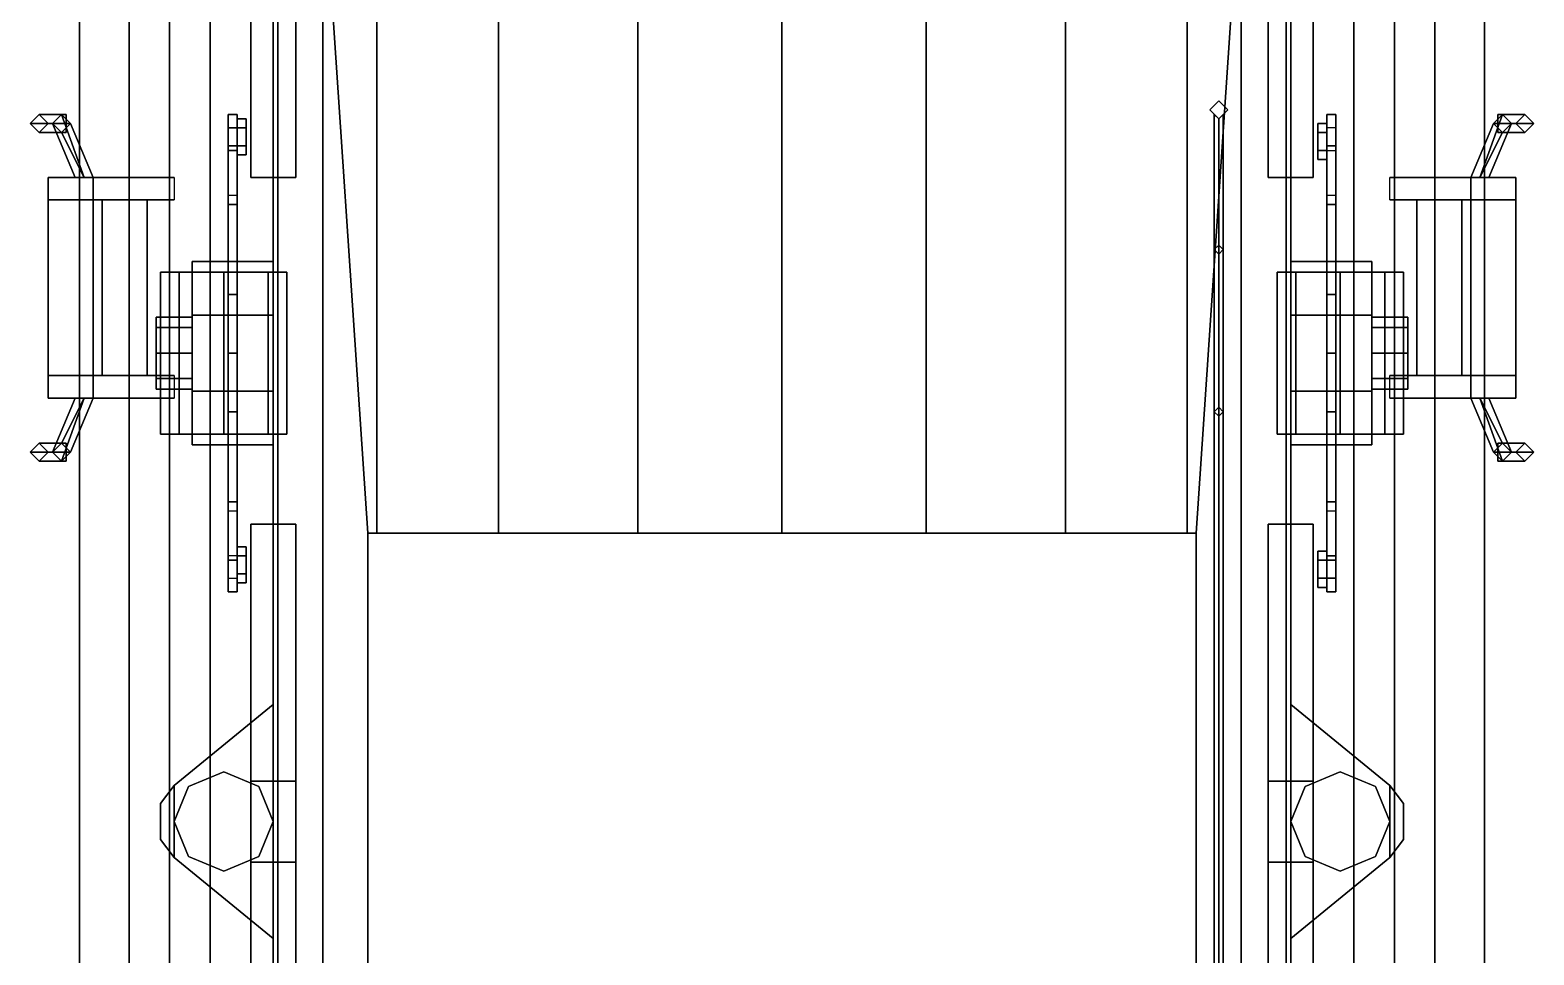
# Model space of a CAD drawing. Extents: x -1.7 to 1.7, y -8.6 to 8.6.
# Drawn here: x -1.67 to 1.67, y 2.844 to 4.897 of the extents above; entities that cross this region are included whole.
import ezdxf

# ---------------------------------------------------------------- set-up
doc = ezdxf.new("R2010")
doc.units = 0
doc.layers.get('0').update_dxf_attribs({"linetype": 'CONTINUOUS'})
doc.layers.add('BOGIE', color=5, linetype='CONTINUOUS')
doc.layers.add('ROOF', color=1, linetype='CONTINUOUS')

msp = doc.modelspace()

# ---------------------------------------------------------------- linework, layer by layer
for points in [[(-1.56, 6.19, 1.78), (-1.56, -7.92, 1.54), (-1.56, -7.92, 3.96), (-1.56, 6.75, 3.96)], [(1.56, -7.92, 1.54), (1.56, 6.19, 1.78), (1.56, 6.75, 3.96), (1.56, -7.92, 3.96)], [(-1.56, 6.39, 1.54), (-1.56, -7.92, 1.54), (-1.56, -7.92, 1.54), (-1.56, 6.19, 1.78)], [(1.56, -7.92, 1.54), (1.56, 6.39, 1.54), (1.56, 6.19, 1.78), (1.56, -7.92, 1.54)], [(-1.59, 4.69, 3.59), (-1.59, 4.71, 3.57), (-1.65, 4.71, 3.57), (-1.67, 4.69, 3.59)], [(-1.65, 4.71, 1.4), (-1.67, 4.69, 1.4), (-1.67, 4.69, 3.59), (-1.65, 4.71, 3.57)], [(-1.6, 4.71, 1.26), (-1.62, 4.69, 1.26), (-1.67, 4.69, 1.4), (-1.65, 4.71, 1.4)], [(-1.59, 4.71, 3.57), (-1.59, 4.69, 3.55), (-1.63, 4.69, 3.55), (-1.65, 4.71, 3.57)], [(-1.63, 4.69, 1.4), (-1.65, 4.71, 1.4), (-1.65, 4.71, 3.57), (-1.63, 4.69, 3.55)], [(-1.58, 4.69, 1.26), (-1.6, 4.71, 1.26), (-1.65, 4.71, 1.4), (-1.63, 4.69, 1.4)], [(-1.55, 4.57, 1.19), (-1.57, 4.57, 1.21), (-1.62, 4.69, 1.26), (-1.6, 4.71, 1.26)], [(-1.53, 4.57, 1.21), (-1.55, 4.57, 1.19), (-1.6, 4.71, 1.26), (-1.58, 4.69, 1.26)], [(1.55, 4.57, 1.19), (1.53, 4.57, 1.21), (1.58, 4.69, 1.26), (1.6, 4.71, 1.26)], [(1.57, 4.57, 1.21), (1.55, 4.57, 1.19), (1.6, 4.71, 1.26), (1.62, 4.69, 1.26)], [(1.6, 4.71, 1.26), (1.58, 4.69, 1.26), (1.63, 4.69, 1.4), (1.65, 4.71, 1.4)], [(1.59, 4.71, 3.57), (1.59, 4.69, 3.59), (1.67, 4.69, 3.59), (1.65, 4.71, 3.57)], [(1.59, 4.69, 3.55), (1.59, 4.71, 3.57), (1.65, 4.71, 3.57), (1.63, 4.69, 3.55)], [(1.62, 4.69, 1.26), (1.6, 4.71, 1.26), (1.65, 4.71, 1.4), (1.67, 4.69, 1.4)], [(1.65, 4.71, 1.4), (1.63, 4.69, 1.4), (1.63, 4.69, 3.55), (1.65, 4.71, 3.57)], [(1.67, 4.69, 1.4), (1.65, 4.71, 1.4), (1.65, 4.71, 3.57), (1.67, 4.69, 3.59)], [(-1.59, 4.67, 3.57), (-1.59, 4.69, 3.59), (-1.67, 4.69, 3.59), (-1.65, 4.67, 3.57)], [(-1.67, 4.69, 1.4), (-1.65, 4.67, 1.4), (-1.65, 4.67, 3.57), (-1.67, 4.69, 3.59)], [(-1.62, 4.69, 1.26), (-1.6, 4.67, 1.26), (-1.65, 4.67, 1.4), (-1.67, 4.69, 1.4)], [(-1.59, 4.69, 3.55), (-1.59, 4.67, 3.57), (-1.65, 4.67, 3.57), (-1.63, 4.69, 3.55)], [(-1.65, 4.67, 1.4), (-1.63, 4.69, 1.4), (-1.63, 4.69, 3.55), (-1.65, 4.67, 3.57)], [(-1.6, 4.67, 1.26), (-1.58, 4.69, 1.26), (-1.63, 4.69, 1.4), (-1.65, 4.67, 1.4)], [(-1.57, 4.57, 1.21), (-1.55, 4.57, 1.23), (-1.6, 4.67, 1.26), (-1.62, 4.69, 1.26)], [(-1.55, 4.57, 1.23), (-1.53, 4.57, 1.21), (-1.58, 4.69, 1.26), (-1.6, 4.67, 1.26)], [(1.53, 4.57, 1.21), (1.55, 4.57, 1.23), (1.6, 4.67, 1.26), (1.58, 4.69, 1.26)], [(1.55, 4.57, 1.23), (1.57, 4.57, 1.21), (1.62, 4.69, 1.26), (1.6, 4.67, 1.26)], [(1.58, 4.69, 1.26), (1.6, 4.67, 1.26), (1.65, 4.67, 1.4), (1.63, 4.69, 1.4)], [(1.59, 4.67, 3.57), (1.59, 4.69, 3.55), (1.63, 4.69, 3.55), (1.65, 4.67, 3.57)], [(1.59, 4.69, 3.59), (1.59, 4.67, 3.57), (1.65, 4.67, 3.57), (1.67, 4.69, 3.59)], [(1.6, 4.67, 1.26), (1.62, 4.69, 1.26), (1.67, 4.69, 1.4), (1.65, 4.67, 1.4)], [(1.63, 4.69, 1.4), (1.65, 4.67, 1.4), (1.65, 4.67, 3.57), (1.63, 4.69, 3.55)], [(1.65, 4.67, 1.4), (1.67, 4.69, 1.4), (1.67, 4.69, 3.59), (1.65, 4.67, 3.57)], [(-1.53, 4.57, 1.11), (-1.53, 4.57, 0.47), (-1.63, 4.57, 0.47), (-1.63, 4.57, 1.11)], [(-1.63, 4.57, 1.11), (-1.63, 4.57, 0.47), (-1.63, 4.52, 0.47), (-1.63, 4.52, 1.11)], [(-1.35, 4.57, 1.54), (-1.53, 4.57, 1.11), (-1.63, 4.57, 1.11), (-1.45, 4.57, 1.54)], [(-1.45, 4.57, 1.54), (-1.63, 4.57, 1.11), (-1.63, 4.52, 1.11), (-1.45, 4.52, 1.54)], [(-1.53, 4.52, 1.11), (-1.53, 4.52, 0.47), (-1.53, 4.57, 0.47), (-1.53, 4.57, 1.11)], [(-1.35, 4.52, 1.54), (-1.53, 4.52, 1.11), (-1.53, 4.57, 1.11), (-1.35, 4.57, 1.54)], [(1.35, 4.57, 1.54), (1.53, 4.57, 1.11), (1.53, 4.52, 1.11), (1.35, 4.52, 1.54)], [(1.63, 4.57, 1.11), (1.53, 4.57, 1.11), (1.35, 4.57, 1.54), (1.45, 4.57, 1.54)], [(1.45, 4.52, 1.54), (1.63, 4.52, 1.11), (1.63, 4.57, 1.11), (1.45, 4.57, 1.54)], [(1.53, 4.57, 1.11), (1.53, 4.57, 0.47), (1.53, 4.52, 0.47), (1.53, 4.52, 1.11)], [(1.63, 4.57, 0.47), (1.53, 4.57, 0.47), (1.53, 4.57, 1.11), (1.63, 4.57, 1.11)], [(1.63, 4.52, 1.11), (1.63, 4.52, 0.47), (1.63, 4.57, 0.47), (1.63, 4.57, 1.11)], [(-1.63, 4.52, 0.47), (-1.53, 4.52, 0.47), (-1.53, 4.52, 1.11), (-1.63, 4.52, 1.11)], [(-1.63, 4.52, 1.11), (-1.53, 4.52, 1.11), (-1.35, 4.52, 1.54), (-1.45, 4.52, 1.54)], [(-1.63, 4.52, 0.47), (-1.63, 4.13, 0.47), (-1.63, 4.13, 0.49), (-1.63, 4.52, 0.49)], [(-1.63, 4.13, 0.49), (-1.53, 4.13, 0.49), (-1.53, 4.52, 0.49), (-1.63, 4.52, 0.49)], [(-1.63, 4.52, 0.92), (-1.63, 4.13, 0.92), (-1.63, 4.13, 0.94), (-1.63, 4.52, 0.94)], [(-1.63, 4.13, 0.94), (-1.53, 4.13, 0.94), (-1.53, 4.52, 0.94), (-1.63, 4.52, 0.94)], [(-1.53, 4.52, 0.49), (-1.53, 4.13, 0.49), (-1.53, 4.13, 0.47), (-1.53, 4.52, 0.47)], [(-1.53, 4.52, 0.94), (-1.53, 4.13, 0.94), (-1.53, 4.13, 0.92), (-1.53, 4.52, 0.92)], [(-1.51, 4.13, 1.39), (-1.41, 4.13, 1.39), (-1.41, 4.52, 1.39), (-1.51, 4.52, 1.39)], [(-1.51, 4.52, 1.37), (-1.51, 4.13, 1.37), (-1.51, 4.13, 1.39), (-1.51, 4.52, 1.39)], [(-1.51, 4.52, 1.39), (-1.41, 4.52, 1.39), (-1.41, 4.52, 1.37), (-1.51, 4.52, 1.37)], [(-1.41, 4.52, 1.39), (-1.41, 4.13, 1.39), (-1.41, 4.13, 1.37), (-1.41, 4.52, 1.37)], [(1.35, 4.52, 1.54), (1.53, 4.52, 1.11), (1.63, 4.52, 1.11), (1.45, 4.52, 1.54)], [(1.51, 4.52, 1.37), (1.41, 4.52, 1.37), (1.41, 4.52, 1.39), (1.51, 4.52, 1.39)], [(1.51, 4.52, 1.39), (1.41, 4.52, 1.39), (1.41, 4.13, 1.39), (1.51, 4.13, 1.39)], [(1.41, 4.13, 1.39), (1.41, 4.52, 1.39), (1.41, 4.52, 1.37), (1.41, 4.13, 1.37)], [(1.51, 4.13, 1.37), (1.51, 4.52, 1.37), (1.51, 4.52, 1.39), (1.51, 4.13, 1.39)], [(1.53, 4.52, 1.11), (1.53, 4.52, 0.47), (1.63, 4.52, 0.47), (1.63, 4.52, 1.11)], [(1.63, 4.52, 0.49), (1.53, 4.52, 0.49), (1.53, 4.13, 0.49), (1.63, 4.13, 0.49)], [(1.53, 4.13, 0.49), (1.53, 4.52, 0.49), (1.53, 4.52, 0.47), (1.53, 4.13, 0.47)], [(1.63, 4.52, 0.94), (1.53, 4.52, 0.94), (1.53, 4.13, 0.94), (1.63, 4.13, 0.94)], [(1.53, 4.13, 0.94), (1.53, 4.52, 0.94), (1.53, 4.52, 0.92), (1.53, 4.13, 0.92)], [(1.63, 4.13, 0.47), (1.63, 4.52, 0.47), (1.63, 4.52, 0.49), (1.63, 4.13, 0.49)], [(1.63, 4.13, 0.92), (1.63, 4.52, 0.92), (1.63, 4.52, 0.94), (1.63, 4.13, 0.94)], [(-1.35, 4.13, 1.54), (-1.53, 4.13, 1.11), (-1.63, 4.13, 1.11), (-1.45, 4.13, 1.54)], [(-1.45, 4.13, 1.54), (-1.63, 4.13, 1.11), (-1.63, 4.08, 1.11), (-1.45, 4.08, 1.54)], [(-1.53, 4.13, 1.11), (-1.53, 4.13, 0.47), (-1.63, 4.13, 0.47), (-1.63, 4.13, 1.11)], [(-1.63, 4.13, 1.11), (-1.63, 4.13, 0.47), (-1.63, 4.08, 0.47), (-1.63, 4.08, 1.11)], [(-1.35, 4.08, 1.54), (-1.53, 4.08, 1.11), (-1.53, 4.13, 1.11), (-1.35, 4.13, 1.54)], [(-1.53, 4.08, 1.11), (-1.53, 4.08, 0.47), (-1.53, 4.13, 0.47), (-1.53, 4.13, 1.11)], [(-1.51, 4.13, 1.37), (-1.41, 4.13, 1.37), (-1.41, 4.13, 1.39), (-1.51, 4.13, 1.39)], [(1.63, 4.13, 1.11), (1.53, 4.13, 1.11), (1.35, 4.13, 1.54), (1.45, 4.13, 1.54)], [(1.35, 4.13, 1.54), (1.53, 4.13, 1.11), (1.53, 4.08, 1.11), (1.35, 4.08, 1.54)], [(1.51, 4.13, 1.39), (1.41, 4.13, 1.39), (1.41, 4.13, 1.37), (1.51, 4.13, 1.37)], [(1.45, 4.08, 1.54), (1.63, 4.08, 1.11), (1.63, 4.13, 1.11), (1.45, 4.13, 1.54)], [(1.63, 4.13, 0.47), (1.53, 4.13, 0.47), (1.53, 4.13, 1.11), (1.63, 4.13, 1.11)], [(1.53, 4.13, 1.11), (1.53, 4.13, 0.47), (1.53, 4.08, 0.47), (1.53, 4.08, 1.11)], [(1.63, 4.08, 1.11), (1.63, 4.08, 0.47), (1.63, 4.13, 0.47), (1.63, 4.13, 1.11)], [(-1.63, 4.08, 1.11), (-1.53, 4.08, 1.11), (-1.35, 4.08, 1.54), (-1.45, 4.08, 1.54)], [(-1.63, 4.08, 0.47), (-1.53, 4.08, 0.47), (-1.53, 4.08, 1.11), (-1.63, 4.08, 1.11)], [(-1.55, 4.08, 1.23), (-1.57, 4.08, 1.21), (-1.62, 3.96, 1.26), (-1.6, 3.98, 1.26)], [(-1.57, 4.08, 1.21), (-1.55, 4.08, 1.19), (-1.6, 3.94, 1.26), (-1.62, 3.96, 1.26)], [(-1.53, 4.08, 1.21), (-1.55, 4.08, 1.23), (-1.6, 3.98, 1.26), (-1.58, 3.96, 1.26)], [(-1.55, 4.08, 1.19), (-1.53, 4.08, 1.21), (-1.58, 3.96, 1.26), (-1.6, 3.94, 1.26)], [(1.35, 4.08, 1.54), (1.53, 4.08, 1.11), (1.63, 4.08, 1.11), (1.45, 4.08, 1.54)], [(1.53, 4.08, 1.11), (1.53, 4.08, 0.47), (1.63, 4.08, 0.47), (1.63, 4.08, 1.11)], [(1.55, 4.08, 1.23), (1.53, 4.08, 1.21), (1.58, 3.96, 1.26), (1.6, 3.98, 1.26)], [(1.53, 4.08, 1.21), (1.55, 4.08, 1.19), (1.6, 3.94, 1.26), (1.58, 3.96, 1.26)], [(1.57, 4.08, 1.21), (1.55, 4.08, 1.23), (1.6, 3.98, 1.26), (1.62, 3.96, 1.26)], [(1.55, 4.08, 1.19), (1.57, 4.08, 1.21), (1.62, 3.96, 1.26), (1.6, 3.94, 1.26)], [(-1.59, 3.96, 3.59), (-1.59, 3.98, 3.57), (-1.65, 3.98, 3.57), (-1.67, 3.96, 3.59)], [(-1.65, 3.98, 1.4), (-1.67, 3.96, 1.4), (-1.67, 3.96, 3.59), (-1.65, 3.98, 3.57)], [(-1.6, 3.98, 1.26), (-1.62, 3.96, 1.26), (-1.67, 3.96, 1.4), (-1.65, 3.98, 1.4)], [(-1.59, 3.98, 3.57), (-1.59, 3.96, 3.55), (-1.63, 3.96, 3.55), (-1.65, 3.98, 3.57)], [(-1.63, 3.96, 1.4), (-1.65, 3.98, 1.4), (-1.65, 3.98, 3.57), (-1.63, 3.96, 3.55)], [(-1.58, 3.96, 1.26), (-1.6, 3.98, 1.26), (-1.65, 3.98, 1.4), (-1.63, 3.96, 1.4)], [(1.6, 3.98, 1.26), (1.58, 3.96, 1.26), (1.63, 3.96, 1.4), (1.65, 3.98, 1.4)], [(1.59, 3.98, 3.57), (1.59, 3.96, 3.59), (1.67, 3.96, 3.59), (1.65, 3.98, 3.57)], [(1.59, 3.96, 3.55), (1.59, 3.98, 3.57), (1.65, 3.98, 3.57), (1.63, 3.96, 3.55)], [(1.62, 3.96, 1.26), (1.6, 3.98, 1.26), (1.65, 3.98, 1.4), (1.67, 3.96, 1.4)], [(1.65, 3.98, 1.4), (1.63, 3.96, 1.4), (1.63, 3.96, 3.55), (1.65, 3.98, 3.57)], [(1.67, 3.96, 1.4), (1.65, 3.98, 1.4), (1.65, 3.98, 3.57), (1.67, 3.96, 3.59)], [(-1.59, 3.94, 3.57), (-1.59, 3.96, 3.59), (-1.67, 3.96, 3.59), (-1.65, 3.94, 3.57)], [(-1.67, 3.96, 1.4), (-1.65, 3.94, 1.4), (-1.65, 3.94, 3.57), (-1.67, 3.96, 3.59)], [(-1.62, 3.96, 1.26), (-1.6, 3.94, 1.26), (-1.65, 3.94, 1.4), (-1.67, 3.96, 1.4)], [(-1.59, 3.96, 3.55), (-1.59, 3.94, 3.57), (-1.65, 3.94, 3.57), (-1.63, 3.96, 3.55)], [(-1.65, 3.94, 1.4), (-1.63, 3.96, 1.4), (-1.63, 3.96, 3.55), (-1.65, 3.94, 3.57)], [(-1.6, 3.94, 1.26), (-1.58, 3.96, 1.26), (-1.63, 3.96, 1.4), (-1.65, 3.94, 1.4)], [(1.58, 3.96, 1.26), (1.6, 3.94, 1.26), (1.65, 3.94, 1.4), (1.63, 3.96, 1.4)], [(1.59, 3.94, 3.57), (1.59, 3.96, 3.55), (1.63, 3.96, 3.55), (1.65, 3.94, 3.57)], [(1.59, 3.96, 3.59), (1.59, 3.94, 3.57), (1.65, 3.94, 3.57), (1.67, 3.96, 3.59)], [(1.6, 3.94, 1.26), (1.62, 3.96, 1.26), (1.67, 3.96, 1.4), (1.65, 3.94, 1.4)], [(1.63, 3.96, 1.4), (1.65, 3.94, 1.4), (1.65, 3.94, 3.57), (1.63, 3.96, 3.55)], [(1.65, 3.94, 1.4), (1.67, 3.96, 1.4), (1.67, 3.96, 3.59), (1.65, 3.94, 3.57)]]:
    msp.add_3dface(points)
at = {"layer": 'BOGIE'}
for points in [[(-1.02, 1.85, 1), (-1.02, 6.52, 1), (-1.13, 6.52, 1), (-1.13, 1.85, 1)], [(-1.13, 6.52, 1), (-1.13, 6.52, 0.76), (-1.13, 1.85, 0.76), (-1.13, 1.85, 1)], [(-1.02, 1.85, 0.76), (-1.02, 6.52, 0.76), (-1.02, 6.52, 1), (-1.02, 1.85, 1)], [(1.02, 6.52, 1), (1.02, 1.85, 1), (1.13, 1.85, 1), (1.13, 6.52, 1)], [(1.02, 6.52, 0.76), (1.02, 1.85, 0.76), (1.02, 1.85, 1), (1.02, 6.52, 1)], [(1.13, 1.85, 1), (1.13, 1.85, 0.76), (1.13, 6.52, 0.76), (1.13, 6.52, 1)], [(-1.18, 5.14, 0.65), (-1.18, 5.89, 0.45), (-1.18, 4.57, 0.45), (-1.18, 4.57, 0.5)], [(-1.08, 4.57, 0.45), (-1.08, 5.89, 0.45), (-1.08, 5.14, 0.65), (-1.08, 4.57, 0.5)], [(1.08, 5.89, 0.45), (1.08, 4.57, 0.45), (1.08, 5.32, 0.65), (1.08, 5.89, 0.5)], [(1.18, 5.32, 0.65), (1.18, 4.57, 0.45), (1.18, 5.89, 0.45), (1.18, 5.89, 0.5)], [(1.08, 5.14, 0.65), (1.08, 5.32, 0.65), (1.08, 4.57, 0.45), (1.08, 4.57, 0.5)], [(1.18, 4.57, 0.45), (1.18, 5.32, 0.65), (1.18, 5.14, 0.65), (1.18, 4.57, 0.5)], [(-1.08, 4.57, 0.5), (-1.08, 5.14, 0.65), (-1.18, 5.14, 0.65), (-1.18, 4.57, 0.5)], [(1.18, 4.57, 0.5), (1.18, 5.14, 0.65), (1.08, 5.14, 0.65), (1.08, 4.57, 0.5)], [(-1.23, 4.71, 0.66), (-1.23, 4.64, 0.75), (-1.21, 4.64, 0.75), (-1.21, 4.71, 0.66)], [(-1.23, 4.71, 0.62), (-1.23, 4.53, 0.69), (-1.23, 4.64, 0.75), (-1.23, 4.71, 0.66)], [(-1.23, 4.68, 0.58), (-1.23, 4.63, 0.58), (-1.23, 4.53, 0.69), (-1.23, 4.71, 0.62)], [(-1.21, 4.71, 0.66), (-1.21, 4.71, 0.62), (-1.23, 4.71, 0.62), (-1.23, 4.71, 0.66)], [(-1.21, 4.71, 0.62), (-1.21, 4.68, 0.58), (-1.23, 4.68, 0.58), (-1.23, 4.71, 0.62)], [(-1.21, 4.64, 0.75), (-1.21, 4.53, 0.69), (-1.21, 4.71, 0.62), (-1.21, 4.71, 0.66)], [(-1.21, 4.53, 0.69), (-1.21, 4.63, 0.58), (-1.21, 4.68, 0.58), (-1.21, 4.71, 0.62)], [(1.21, 4.71, 0.66), (1.21, 4.64, 0.75), (1.23, 4.64, 0.75), (1.23, 4.71, 0.66)], [(1.21, 4.71, 0.62), (1.21, 4.53, 0.69), (1.21, 4.64, 0.75), (1.21, 4.71, 0.66)], [(1.21, 4.68, 0.58), (1.21, 4.63, 0.58), (1.21, 4.53, 0.69), (1.21, 4.71, 0.62)], [(1.23, 4.71, 0.66), (1.23, 4.71, 0.62), (1.21, 4.71, 0.62), (1.21, 4.71, 0.66)], [(1.23, 4.71, 0.62), (1.23, 4.68, 0.58), (1.21, 4.68, 0.58), (1.21, 4.71, 0.62)], [(1.23, 4.64, 0.75), (1.23, 4.53, 0.69), (1.23, 4.71, 0.62), (1.23, 4.71, 0.66)], [(1.23, 4.53, 0.69), (1.23, 4.63, 0.58), (1.23, 4.68, 0.58), (1.23, 4.71, 0.62)], [(-1.21, 4.68, 0.58), (-1.21, 4.63, 0.58), (-1.23, 4.63, 0.58), (-1.23, 4.68, 0.58)], [(-1.21, 4.7, 0.64), (-1.21, 4.68, 0.68), (-1.19, 4.68, 0.68), (-1.19, 4.7, 0.64)], [(-1.21, 4.64, 0.68), (-1.21, 4.68, 0.68), (-1.21, 4.7, 0.64), (-1.21, 4.62, 0.64)], [(-1.19, 4.7, 0.42), (-1.19, 4.68, 0.38), (-1.21, 4.68, 0.38), (-1.21, 4.7, 0.42)], [(-1.21, 4.68, 0.38), (-1.21, 4.64, 0.38), (-1.21, 4.62, 0.42), (-1.21, 4.7, 0.42)], [(-1.19, 4.7, 0.64), (-1.19, 4.7, 0.42), (-1.21, 4.7, 0.42), (-1.21, 4.7, 0.64)], [(-1.21, 4.7, 0.42), (-1.21, 4.62, 0.42), (-1.21, 4.62, 0.64), (-1.21, 4.7, 0.64)], [(-1.19, 4.64, 0.68), (-1.19, 4.68, 0.68), (-1.21, 4.68, 0.68), (-1.21, 4.64, 0.68)], [(-1.19, 4.62, 0.42), (-1.19, 4.64, 0.38), (-1.19, 4.68, 0.38), (-1.19, 4.7, 0.42)], [(-1.19, 4.62, 0.64), (-1.19, 4.62, 0.42), (-1.19, 4.7, 0.42), (-1.19, 4.7, 0.64)], [(1.21, 4.69, 0.64), (1.21, 4.69, 0.42), (1.19, 4.69, 0.42), (1.19, 4.69, 0.64)], [(1.21, 4.69, 0.42), (1.21, 4.67, 0.38), (1.19, 4.67, 0.38), (1.19, 4.69, 0.42)], [(1.19, 4.69, 0.64), (1.19, 4.69, 0.42), (1.19, 4.61, 0.42), (1.19, 4.61, 0.64)], [(1.19, 4.69, 0.42), (1.19, 4.67, 0.38), (1.19, 4.63, 0.38), (1.19, 4.61, 0.42)], [(1.19, 4.69, 0.64), (1.19, 4.67, 0.68), (1.21, 4.67, 0.68), (1.21, 4.69, 0.64)], [(1.21, 4.61, 0.42), (1.21, 4.69, 0.42), (1.21, 4.69, 0.64), (1.21, 4.61, 0.64)], [(1.21, 4.63, 0.38), (1.21, 4.67, 0.38), (1.21, 4.69, 0.42), (1.21, 4.61, 0.42)], [(1.21, 4.67, 0.68), (1.21, 4.63, 0.68), (1.21, 4.61, 0.64), (1.21, 4.69, 0.64)], [(1.19, 4.67, 0.68), (1.19, 4.63, 0.68), (1.21, 4.63, 0.68), (1.21, 4.67, 0.68)], [(-1.23, 4.64, 0.75), (-1.23, 4.51, 0.84), (-1.21, 4.51, 0.84), (-1.21, 4.64, 0.75)], [(-1.23, 4.53, 0.69), (-1.23, 4.48, 0.72), (-1.23, 4.51, 0.84), (-1.23, 4.64, 0.75)], [(-1.23, 4.53, 0.69), (-1.23, 4.63, 0.58), (-1.21, 4.63, 0.58), (-1.21, 4.53, 0.69)], [(-1.19, 4.62, 0.64), (-1.19, 4.64, 0.68), (-1.21, 4.64, 0.68), (-1.21, 4.62, 0.64)], [(-1.21, 4.62, 0.42), (-1.21, 4.64, 0.38), (-1.19, 4.64, 0.38), (-1.19, 4.62, 0.42)], [(-1.21, 4.51, 0.84), (-1.21, 4.48, 0.72), (-1.21, 4.53, 0.69), (-1.21, 4.64, 0.75)], [(-1.21, 4.62, 0.64), (-1.21, 4.62, 0.42), (-1.19, 4.62, 0.42), (-1.19, 4.62, 0.64)], [(1.19, 4.61, 0.42), (1.19, 4.63, 0.38), (1.21, 4.63, 0.38), (1.21, 4.61, 0.42)], [(1.21, 4.61, 0.64), (1.21, 4.63, 0.68), (1.19, 4.63, 0.68), (1.19, 4.61, 0.64)], [(1.19, 4.61, 0.64), (1.19, 4.61, 0.42), (1.21, 4.61, 0.42), (1.21, 4.61, 0.64)], [(1.21, 4.64, 0.75), (1.21, 4.51, 0.84), (1.23, 4.51, 0.84), (1.23, 4.64, 0.75)], [(1.21, 4.53, 0.69), (1.21, 4.48, 0.72), (1.21, 4.51, 0.84), (1.21, 4.64, 0.75)], [(1.21, 4.53, 0.69), (1.21, 4.63, 0.58), (1.23, 4.63, 0.58), (1.23, 4.53, 0.69)], [(1.23, 4.51, 0.84), (1.23, 4.48, 0.72), (1.23, 4.53, 0.69), (1.23, 4.64, 0.75)], [(-1.18, 4.57, 0.5), (-1.18, 4.57, 0.45), (-1.08, 4.57, 0.45), (-1.08, 4.57, 0.5)], [(1.08, 4.57, 0.5), (1.08, 4.57, 0.45), (1.18, 4.57, 0.45), (1.18, 4.57, 0.5)], [(-1.23, 4.51, 0.84), (-1.23, 4.31, 0.9), (-1.21, 4.31, 0.9), (-1.21, 4.51, 0.84)], [(-1.23, 4.48, 0.72), (-1.23, 4.33, 0.74), (-1.23, 4.31, 0.9), (-1.23, 4.51, 0.84)], [(-1.21, 4.31, 0.9), (-1.21, 4.33, 0.74), (-1.21, 4.48, 0.72), (-1.21, 4.51, 0.84)], [(1.21, 4.51, 0.84), (1.21, 4.31, 0.9), (1.23, 4.31, 0.9), (1.23, 4.51, 0.84)], [(1.21, 4.48, 0.72), (1.21, 4.33, 0.74), (1.21, 4.31, 0.9), (1.21, 4.51, 0.84)], [(1.23, 4.31, 0.9), (1.23, 4.33, 0.74), (1.23, 4.48, 0.72), (1.23, 4.51, 0.84)], [(-1.31, 4.3833, 0.6042), (-1.31, 4.2642, 0.7233), (-1.13, 4.2642, 0.7233), (-1.13, 4.3833, 0.6042)], [(-1.31, 4.2366, 0.5766), (-1.31, 4.18, 0.6), (-1.31, 4.2642, 0.7233), (-1.31, 4.3833, 0.6042)], [(-1.31, 4.2642, 0.3167), (-1.31, 4.3833, 0.4358), (-1.13, 4.3833, 0.4358), (-1.13, 4.2642, 0.3167)], [(-1.31, 4.2366, 0.4634), (-1.31, 4.26, 0.52), (-1.31, 4.3833, 0.4358), (-1.31, 4.2642, 0.3167)], [(-1.31, 4.3833, 0.4358), (-1.31, 4.3833, 0.6042), (-1.13, 4.3833, 0.6042), (-1.13, 4.3833, 0.4358)], [(-1.31, 4.26, 0.52), (-1.31, 4.2366, 0.5766), (-1.31, 4.3833, 0.6042), (-1.31, 4.3833, 0.4358)], [(1.31, 4.2642, 0.7233), (1.31, 4.3833, 0.6042), (1.13, 4.3833, 0.6042), (1.13, 4.2642, 0.7233)], [(1.31, 4.3833, 0.4358), (1.31, 4.2642, 0.3167), (1.13, 4.2642, 0.3167), (1.13, 4.3833, 0.4358)], [(1.31, 4.3833, 0.6042), (1.31, 4.3833, 0.4358), (1.13, 4.3833, 0.4358), (1.13, 4.3833, 0.6042)], [(1.31, 4.2366, 0.5766), (1.31, 4.26, 0.52), (1.31, 4.3833, 0.6042), (1.31, 4.2642, 0.7233)], [(1.31, 4.2366, 0.4634), (1.31, 4.18, 0.44), (1.31, 4.2642, 0.3167), (1.31, 4.3833, 0.4358)], [(1.31, 4.26, 0.52), (1.31, 4.2366, 0.4634), (1.31, 4.3833, 0.4358), (1.31, 4.3833, 0.6042)], [(-1.339, 4.36, 1.179), (-1.38, 4.36, 1.08), (-1.38, 4, 1.08), (-1.339, 4, 1.179)], [(-1.38, 4.36, 1.08), (-1.339, 4.36, 0.981), (-1.339, 4, 0.981), (-1.38, 4, 1.08)], [(-1.1, 4.36, 1.08), (-1.339, 4.36, 0.981), (-1.38, 4.36, 1.08), (-1.141, 4.36, 1.179)], [(-1.141, 4.36, 1.179), (-1.38, 4.36, 1.08), (-1.339, 4.36, 1.179), (-1.24, 4.36, 1.22)], [(-1.24, 4.36, 1.22), (-1.339, 4.36, 1.179), (-1.339, 4, 1.179), (-1.24, 4, 1.22)], [(-1.339, 4.36, 0.981), (-1.24, 4.36, 0.94), (-1.24, 4, 0.94), (-1.339, 4, 0.981)], [(-1.141, 4.36, 0.981), (-1.24, 4.36, 0.94), (-1.339, 4.36, 0.981), (-1.1, 4.36, 1.08)], [(-1.141, 4.36, 1.179), (-1.24, 4.36, 1.22), (-1.24, 4, 1.22), (-1.141, 4, 1.179)], [(-1.24, 4.36, 0.94), (-1.141, 4.36, 0.981), (-1.141, 4, 0.981), (-1.24, 4, 0.94)], [(-1.1, 4.36, 1.08), (-1.141, 4.36, 1.179), (-1.141, 4, 1.179), (-1.1, 4, 1.08)], [(-1.141, 4.36, 0.981), (-1.1, 4.36, 1.08), (-1.1, 4, 1.08), (-1.141, 4, 0.981)], [(1.141, 4.36, 1.179), (1.1, 4.36, 1.08), (1.1, 4, 1.08), (1.141, 4, 1.179)], [(1.1, 4.36, 1.08), (1.141, 4.36, 0.981), (1.141, 4, 0.981), (1.1, 4, 1.08)], [(1.339, 4.36, 1.179), (1.1, 4.36, 1.08), (1.141, 4.36, 1.179), (1.24, 4.36, 1.22)], [(1.38, 4.36, 1.08), (1.141, 4.36, 0.981), (1.1, 4.36, 1.08), (1.339, 4.36, 1.179)], [(1.24, 4.36, 1.22), (1.141, 4.36, 1.179), (1.141, 4, 1.179), (1.24, 4, 1.22)], [(1.141, 4.36, 0.981), (1.24, 4.36, 0.94), (1.24, 4, 0.94), (1.141, 4, 0.981)], [(1.339, 4.36, 0.981), (1.24, 4.36, 0.94), (1.141, 4.36, 0.981), (1.38, 4.36, 1.08)], [(1.339, 4.36, 1.179), (1.24, 4.36, 1.22), (1.24, 4, 1.22), (1.339, 4, 1.179)], [(1.24, 4.36, 0.94), (1.339, 4.36, 0.981), (1.339, 4, 0.981), (1.24, 4, 0.94)], [(1.38, 4.36, 1.08), (1.339, 4.36, 1.179), (1.339, 4, 1.179), (1.38, 4, 1.08)], [(1.339, 4.36, 0.981), (1.38, 4.36, 1.08), (1.38, 4, 1.08), (1.339, 4, 0.981)], [(-1.23, 4.33, 0.74), (-1.23, 4.18, 0.75), (-1.23, 4.18, 0.91), (-1.23, 4.31, 0.9)], [(-1.23, 4.31, 0.9), (-1.23, 4.18, 0.91), (-1.21, 4.18, 0.91), (-1.21, 4.31, 0.9)], [(-1.21, 4.18, 0.91), (-1.21, 4.18, 0.75), (-1.21, 4.33, 0.74), (-1.21, 4.31, 0.9)], [(1.21, 4.33, 0.74), (1.21, 4.18, 0.75), (1.21, 4.18, 0.91), (1.21, 4.31, 0.9)], [(1.21, 4.31, 0.9), (1.21, 4.18, 0.91), (1.23, 4.18, 0.91), (1.23, 4.31, 0.9)], [(1.23, 4.18, 0.91), (1.23, 4.18, 0.75), (1.23, 4.33, 0.74), (1.23, 4.31, 0.9)], [(-1.39, 4.26, 0.52), (-1.39, 4.2366, 0.5766), (-1.31, 4.2366, 0.5766), (-1.31, 4.26, 0.52)], [(-1.39, 4.2366, 0.4634), (-1.39, 4.26, 0.52), (-1.31, 4.26, 0.52), (-1.31, 4.2366, 0.4634)], [(-1.39, 4.26, 0.52), (-1.39, 4.1234, 0.4634), (-1.39, 4.1, 0.52), (-1.39, 4.2366, 0.5766)], [(-1.39, 4.2366, 0.4634), (-1.39, 4.18, 0.44), (-1.39, 4.1234, 0.4634), (-1.39, 4.26, 0.52)], [(-1.31, 4.18, 0.6), (-1.31, 4.1234, 0.5766), (-1.31, 4.0958, 0.7233), (-1.31, 4.2642, 0.7233)], [(-1.31, 4.18, 0.44), (-1.31, 4.2366, 0.4634), (-1.31, 4.2642, 0.3167), (-1.31, 4.0958, 0.3167)], [(-1.31, 4.0958, 0.3167), (-1.31, 4.2642, 0.3167), (-1.13, 4.2642, 0.3167), (-1.13, 4.0958, 0.3167)], [(-1.31, 4.2642, 0.7233), (-1.31, 4.0958, 0.7233), (-1.13, 4.0958, 0.7233), (-1.13, 4.2642, 0.7233)], [(1.31, 4.2642, 0.3167), (1.31, 4.0958, 0.3167), (1.13, 4.0958, 0.3167), (1.13, 4.2642, 0.3167)], [(1.31, 4.0958, 0.7233), (1.31, 4.2642, 0.7233), (1.13, 4.2642, 0.7233), (1.13, 4.0958, 0.7233)], [(1.31, 4.18, 0.6), (1.31, 4.2366, 0.5766), (1.31, 4.2642, 0.7233), (1.31, 4.0958, 0.7233)], [(1.31, 4.18, 0.44), (1.31, 4.1234, 0.4634), (1.31, 4.0958, 0.3167), (1.31, 4.2642, 0.3167)], [(1.39, 4.26, 0.52), (1.39, 4.2366, 0.4634), (1.31, 4.2366, 0.4634), (1.31, 4.26, 0.52)], [(1.39, 4.2366, 0.5766), (1.39, 4.26, 0.52), (1.31, 4.26, 0.52), (1.31, 4.2366, 0.5766)], [(1.39, 4.1, 0.52), (1.39, 4.2366, 0.4634), (1.39, 4.26, 0.52), (1.39, 4.1234, 0.5766)], [(1.39, 4.1234, 0.5766), (1.39, 4.26, 0.52), (1.39, 4.2366, 0.5766), (1.39, 4.18, 0.6)], [(-1.39, 4.2366, 0.5766), (-1.39, 4.18, 0.6), (-1.31, 4.18, 0.6), (-1.31, 4.2366, 0.5766)], [(-1.39, 4.18, 0.44), (-1.39, 4.2366, 0.4634), (-1.31, 4.2366, 0.4634), (-1.31, 4.18, 0.44)], [(-1.39, 4.2366, 0.5766), (-1.39, 4.1, 0.52), (-1.39, 4.1234, 0.5766), (-1.39, 4.18, 0.6)], [(1.39, 4.2366, 0.4634), (1.39, 4.18, 0.44), (1.31, 4.18, 0.44), (1.31, 4.2366, 0.4634)], [(1.39, 4.18, 0.6), (1.39, 4.2366, 0.5766), (1.31, 4.2366, 0.5766), (1.31, 4.18, 0.6)], [(1.39, 4.1234, 0.4634), (1.39, 4.18, 0.44), (1.39, 4.2366, 0.4634), (1.39, 4.1, 0.52)], [(-1.39, 4.18, 0.6), (-1.39, 4.1234, 0.5766), (-1.31, 4.1234, 0.5766), (-1.31, 4.18, 0.6)], [(-1.39, 4.1234, 0.4634), (-1.39, 4.18, 0.44), (-1.31, 4.18, 0.44), (-1.31, 4.1234, 0.4634)], [(-1.31, 4.1234, 0.4634), (-1.31, 4.18, 0.44), (-1.31, 4.0958, 0.3167), (-1.31, 3.9767, 0.4358)], [(-1.23, 4.18, 0.91), (-1.23, 4.18, 0.75), (-1.23, 4.03, 0.74), (-1.23, 4.05, 0.9)], [(-1.21, 4.05, 0.9), (-1.21, 4.18, 0.91), (-1.23, 4.18, 0.91), (-1.23, 4.05, 0.9)], [(-1.21, 4.03, 0.74), (-1.21, 4.18, 0.75), (-1.21, 4.18, 0.91), (-1.21, 4.05, 0.9)], [(1.21, 4.18, 0.91), (1.21, 4.18, 0.75), (1.21, 4.03, 0.74), (1.21, 4.05, 0.9)], [(1.23, 4.05, 0.9), (1.23, 4.18, 0.91), (1.21, 4.18, 0.91), (1.21, 4.05, 0.9)], [(1.23, 4.03, 0.74), (1.23, 4.18, 0.75), (1.23, 4.18, 0.91), (1.23, 4.05, 0.9)], [(1.39, 4.18, 0.44), (1.39, 4.1234, 0.4634), (1.31, 4.1234, 0.4634), (1.31, 4.18, 0.44)], [(1.39, 4.1234, 0.5766), (1.39, 4.18, 0.6), (1.31, 4.18, 0.6), (1.31, 4.1234, 0.5766)], [(1.31, 4.1234, 0.5766), (1.31, 4.18, 0.6), (1.31, 4.0958, 0.7233), (1.31, 3.9767, 0.6042)], [(-1.39, 4.1234, 0.5766), (-1.39, 4.1, 0.52), (-1.31, 4.1, 0.52), (-1.31, 4.1234, 0.5766)], [(-1.39, 4.1, 0.52), (-1.39, 4.1234, 0.4634), (-1.31, 4.1234, 0.4634), (-1.31, 4.1, 0.52)], [(-1.31, 4.1234, 0.5766), (-1.31, 4.1, 0.52), (-1.31, 3.9767, 0.6042), (-1.31, 4.0958, 0.7233)], [(-1.31, 4.1, 0.52), (-1.31, 4.1234, 0.4634), (-1.31, 3.9767, 0.4358), (-1.31, 3.9767, 0.6042)], [(1.39, 4.1234, 0.4634), (1.39, 4.1, 0.52), (1.31, 4.1, 0.52), (1.31, 4.1234, 0.4634)], [(1.39, 4.1, 0.52), (1.39, 4.1234, 0.5766), (1.31, 4.1234, 0.5766), (1.31, 4.1, 0.52)], [(1.31, 4.1234, 0.4634), (1.31, 4.1, 0.52), (1.31, 3.9767, 0.4358), (1.31, 4.0958, 0.3167)], [(1.31, 4.1, 0.52), (1.31, 4.1234, 0.5766), (1.31, 3.9767, 0.6042), (1.31, 3.9767, 0.4358)], [(-1.31, 4.0958, 0.7233), (-1.31, 3.9767, 0.6042), (-1.13, 3.9767, 0.6042), (-1.13, 4.0958, 0.7233)], [(-1.31, 3.9767, 0.4358), (-1.31, 4.0958, 0.3167), (-1.13, 4.0958, 0.3167), (-1.13, 3.9767, 0.4358)], [(1.31, 3.9767, 0.6042), (1.31, 4.0958, 0.7233), (1.13, 4.0958, 0.7233), (1.13, 3.9767, 0.6042)], [(1.31, 4.0958, 0.3167), (1.31, 3.9767, 0.4358), (1.13, 3.9767, 0.4358), (1.13, 4.0958, 0.3167)], [(-1.21, 3.85, 0.84), (-1.21, 4.05, 0.9), (-1.23, 4.05, 0.9), (-1.23, 3.85, 0.84)], [(-1.23, 4.05, 0.9), (-1.23, 4.03, 0.74), (-1.23, 3.88, 0.72), (-1.23, 3.85, 0.84)], [(-1.21, 3.88, 0.72), (-1.21, 4.03, 0.74), (-1.21, 4.05, 0.9), (-1.21, 3.85, 0.84)], [(1.23, 3.85, 0.84), (1.23, 4.05, 0.9), (1.21, 4.05, 0.9), (1.21, 3.85, 0.84)], [(1.21, 4.05, 0.9), (1.21, 4.03, 0.74), (1.21, 3.88, 0.72), (1.21, 3.85, 0.84)], [(1.23, 3.88, 0.72), (1.23, 4.03, 0.74), (1.23, 4.05, 0.9), (1.23, 3.85, 0.84)], [(-1.141, 4, 1.179), (-1.38, 4, 1.08), (-1.339, 4, 0.981), (-1.1, 4, 1.08)], [(-1.24, 4, 1.22), (-1.339, 4, 1.179), (-1.38, 4, 1.08), (-1.141, 4, 1.179)], [(-1.1, 4, 1.08), (-1.339, 4, 0.981), (-1.24, 4, 0.94), (-1.141, 4, 0.981)], [(-1.31, 3.9767, 0.6042), (-1.31, 3.9767, 0.4358), (-1.13, 3.9767, 0.4358), (-1.13, 3.9767, 0.6042)], [(1.24, 4, 1.22), (1.141, 4, 1.179), (1.1, 4, 1.08), (1.339, 4, 1.179)], [(1.339, 4, 1.179), (1.1, 4, 1.08), (1.141, 4, 0.981), (1.38, 4, 1.08)], [(1.31, 3.9767, 0.4358), (1.31, 3.9767, 0.6042), (1.13, 3.9767, 0.6042), (1.13, 3.9767, 0.4358)], [(1.38, 4, 1.08), (1.141, 4, 0.981), (1.24, 4, 0.94), (1.339, 4, 0.981)], [(-1.23, 3.85, 0.84), (-1.23, 3.88, 0.72), (-1.23, 3.83, 0.69), (-1.23, 3.72, 0.75)], [(-1.21, 3.83, 0.69), (-1.21, 3.88, 0.72), (-1.21, 3.85, 0.84), (-1.21, 3.72, 0.75)], [(1.21, 3.85, 0.84), (1.21, 3.88, 0.72), (1.21, 3.83, 0.69), (1.21, 3.72, 0.75)], [(1.23, 3.83, 0.69), (1.23, 3.88, 0.72), (1.23, 3.85, 0.84), (1.23, 3.72, 0.75)], [(-1.21, 3.72, 0.75), (-1.21, 3.85, 0.84), (-1.23, 3.85, 0.84), (-1.23, 3.72, 0.75)], [(1.23, 3.72, 0.75), (1.23, 3.85, 0.84), (1.21, 3.85, 0.84), (1.21, 3.72, 0.75)], [(-1.21, 3.83, 0.69), (-1.21, 3.73, 0.58), (-1.23, 3.73, 0.58), (-1.23, 3.83, 0.69)], [(-1.23, 3.83, 0.69), (-1.23, 3.73, 0.58), (-1.23, 3.68, 0.58), (-1.23, 3.65, 0.62)], [(-1.23, 3.72, 0.75), (-1.23, 3.83, 0.69), (-1.23, 3.65, 0.62), (-1.23, 3.65, 0.66)], [(-1.21, 3.68, 0.58), (-1.21, 3.73, 0.58), (-1.21, 3.83, 0.69), (-1.21, 3.65, 0.62)], [(-1.21, 3.65, 0.62), (-1.21, 3.83, 0.69), (-1.21, 3.72, 0.75), (-1.21, 3.65, 0.66)], [(1.23, 3.83, 0.69), (1.23, 3.73, 0.58), (1.21, 3.73, 0.58), (1.21, 3.83, 0.69)], [(1.21, 3.83, 0.69), (1.21, 3.73, 0.58), (1.21, 3.68, 0.58), (1.21, 3.65, 0.62)], [(1.21, 3.72, 0.75), (1.21, 3.83, 0.69), (1.21, 3.65, 0.62), (1.21, 3.65, 0.66)], [(1.23, 3.68, 0.58), (1.23, 3.73, 0.58), (1.23, 3.83, 0.69), (1.23, 3.65, 0.62)], [(1.23, 3.65, 0.62), (1.23, 3.83, 0.69), (1.23, 3.72, 0.75), (1.23, 3.65, 0.66)], [(-1.18, 3.8, 0.5), (-1.18, 3.23, 0.65), (-1.08, 3.23, 0.65), (-1.08, 3.8, 0.5)], [(-1.18, 3.8, 0.45), (-1.18, 3.05, 0.65), (-1.18, 3.23, 0.65), (-1.18, 3.8, 0.5)], [(-1.08, 3.8, 0.5), (-1.08, 3.8, 0.45), (-1.18, 3.8, 0.45), (-1.18, 3.8, 0.5)], [(-1.18, 3.05, 0.65), (-1.18, 3.8, 0.45), (-1.18, 2.48, 0.45), (-1.18, 2.48, 0.5)], [(-1.08, 3.23, 0.65), (-1.08, 3.05, 0.65), (-1.08, 3.8, 0.45), (-1.08, 3.8, 0.5)], [(-1.08, 2.48, 0.45), (-1.08, 3.8, 0.45), (-1.08, 3.05, 0.65), (-1.08, 2.48, 0.5)], [(1.08, 3.8, 0.45), (1.08, 2.48, 0.45), (1.08, 3.23, 0.65), (1.08, 3.8, 0.5)], [(1.18, 3.8, 0.5), (1.18, 3.8, 0.45), (1.08, 3.8, 0.45), (1.08, 3.8, 0.5)], [(1.08, 3.8, 0.5), (1.08, 3.23, 0.65), (1.18, 3.23, 0.65), (1.18, 3.8, 0.5)], [(1.18, 3.23, 0.65), (1.18, 2.48, 0.45), (1.18, 3.8, 0.45), (1.18, 3.8, 0.5)], [(-1.21, 3.69, 0.68), (-1.21, 3.73, 0.68), (-1.21, 3.75, 0.64), (-1.21, 3.67, 0.64)], [(-1.21, 3.73, 0.38), (-1.21, 3.69, 0.38), (-1.21, 3.67, 0.42), (-1.21, 3.75, 0.42)], [(-1.21, 3.75, 0.42), (-1.21, 3.67, 0.42), (-1.21, 3.67, 0.64), (-1.21, 3.75, 0.64)], [(-1.21, 3.75, 0.64), (-1.21, 3.73, 0.68), (-1.19, 3.73, 0.68), (-1.19, 3.75, 0.64)], [(-1.19, 3.75, 0.42), (-1.19, 3.73, 0.38), (-1.21, 3.73, 0.38), (-1.21, 3.75, 0.42)], [(-1.19, 3.75, 0.64), (-1.19, 3.75, 0.42), (-1.21, 3.75, 0.42), (-1.21, 3.75, 0.64)], [(-1.19, 3.67, 0.42), (-1.19, 3.69, 0.38), (-1.19, 3.73, 0.38), (-1.19, 3.75, 0.42)], [(-1.19, 3.67, 0.64), (-1.19, 3.67, 0.42), (-1.19, 3.75, 0.42), (-1.19, 3.75, 0.64)], [(-1.21, 3.65, 0.66), (-1.21, 3.72, 0.75), (-1.23, 3.72, 0.75), (-1.23, 3.65, 0.66)], [(-1.19, 3.69, 0.68), (-1.19, 3.73, 0.68), (-1.21, 3.73, 0.68), (-1.21, 3.69, 0.68)], [(1.19, 3.74, 0.64), (1.19, 3.74, 0.42), (1.19, 3.66, 0.42), (1.19, 3.66, 0.64)], [(1.21, 3.74, 0.64), (1.21, 3.74, 0.42), (1.19, 3.74, 0.42), (1.19, 3.74, 0.64)], [(1.19, 3.74, 0.42), (1.19, 3.72, 0.38), (1.19, 3.68, 0.38), (1.19, 3.66, 0.42)], [(1.21, 3.74, 0.42), (1.21, 3.72, 0.38), (1.19, 3.72, 0.38), (1.19, 3.74, 0.42)], [(1.19, 3.74, 0.64), (1.19, 3.72, 0.68), (1.21, 3.72, 0.68), (1.21, 3.74, 0.64)], [(1.19, 3.72, 0.68), (1.19, 3.68, 0.68), (1.21, 3.68, 0.68), (1.21, 3.72, 0.68)], [(1.21, 3.66, 0.42), (1.21, 3.74, 0.42), (1.21, 3.74, 0.64), (1.21, 3.66, 0.64)], [(1.21, 3.68, 0.38), (1.21, 3.72, 0.38), (1.21, 3.74, 0.42), (1.21, 3.66, 0.42)], [(1.21, 3.72, 0.68), (1.21, 3.68, 0.68), (1.21, 3.66, 0.64), (1.21, 3.74, 0.64)], [(1.21, 3.68, 0.58), (1.21, 3.73, 0.58), (1.23, 3.73, 0.58), (1.23, 3.68, 0.58)], [(1.23, 3.65, 0.66), (1.23, 3.72, 0.75), (1.21, 3.72, 0.75), (1.21, 3.65, 0.66)], [(-1.23, 3.65, 0.62), (-1.23, 3.68, 0.58), (-1.21, 3.68, 0.58), (-1.21, 3.65, 0.62)], [(-1.19, 3.67, 0.64), (-1.19, 3.69, 0.68), (-1.21, 3.69, 0.68), (-1.21, 3.67, 0.64)], [(-1.21, 3.67, 0.42), (-1.21, 3.69, 0.38), (-1.19, 3.69, 0.38), (-1.19, 3.67, 0.42)], [(1.19, 3.66, 0.42), (1.19, 3.68, 0.38), (1.21, 3.68, 0.38), (1.21, 3.66, 0.42)], [(1.21, 3.66, 0.64), (1.21, 3.68, 0.68), (1.19, 3.68, 0.68), (1.19, 3.66, 0.64)], [(1.21, 3.65, 0.62), (1.21, 3.68, 0.58), (1.23, 3.68, 0.58), (1.23, 3.65, 0.62)], [(-1.23, 3.65, 0.66), (-1.23, 3.65, 0.62), (-1.21, 3.65, 0.62), (-1.21, 3.65, 0.66)], [(-1.21, 3.67, 0.64), (-1.21, 3.67, 0.42), (-1.19, 3.67, 0.42), (-1.19, 3.67, 0.64)], [(1.19, 3.66, 0.64), (1.19, 3.66, 0.42), (1.21, 3.66, 0.42), (1.21, 3.66, 0.64)], [(1.21, 3.65, 0.66), (1.21, 3.65, 0.62), (1.23, 3.65, 0.62), (1.23, 3.65, 0.66)], [(-1.13, 2.88, 0.76), (-1.13, 3.4, 0.76), (-1.35, 3.22, 0.76), (-1.35, 3.06, 0.76)], [(-1.13, 3.4, 0.76), (-1.13, 3.4, 0.73), (-1.35, 3.22, 0.73), (-1.35, 3.22, 0.76)], [(1.35, 3.22, 0.76), (1.35, 3.22, 0.73), (1.13, 3.4, 0.73), (1.13, 3.4, 0.76)], [(1.13, 3.4, 0.76), (1.13, 2.88, 0.76), (1.35, 3.06, 0.76), (1.35, 3.22, 0.76)], [(-1.24, 3.25, 0.38), (-1.3178, 3.2178, 0.38), (-1.3178, 3.2178, 0.73), (-1.24, 3.25, 0.73)], [(-1.1622, 3.2178, 0.38), (-1.24, 3.25, 0.38), (-1.24, 3.25, 0.73), (-1.1622, 3.2178, 0.73)], [(1.24, 3.25, 0.38), (1.1622, 3.2178, 0.38), (1.1622, 3.2178, 0.73), (1.24, 3.25, 0.73)], [(1.3178, 3.2178, 0.38), (1.24, 3.25, 0.38), (1.24, 3.25, 0.73), (1.3178, 3.2178, 0.73)], [(-1.35, 3.22, 0.76), (-1.35, 3.22, 0.73), (-1.38, 3.18, 0.73), (-1.38, 3.18, 0.76)], [(-1.38, 3.18, 0.76), (-1.38, 3.1, 0.76), (-1.35, 3.06, 0.76), (-1.35, 3.22, 0.76)], [(-1.3178, 3.2178, 0.38), (-1.35, 3.14, 0.38), (-1.35, 3.14, 0.73), (-1.3178, 3.2178, 0.73)], [(-1.18, 3.23, 0.65), (-1.18, 3.05, 0.65), (-1.08, 3.05, 0.65), (-1.08, 3.23, 0.65)], [(-1.13, 3.14, 0.38), (-1.1622, 3.2178, 0.38), (-1.1622, 3.2178, 0.73), (-1.13, 3.14, 0.73)], [(1.08, 3.05, 0.65), (1.08, 3.23, 0.65), (1.08, 2.48, 0.45), (1.08, 2.48, 0.5)], [(1.18, 3.05, 0.65), (1.18, 3.23, 0.65), (1.08, 3.23, 0.65), (1.08, 3.05, 0.65)], [(1.1622, 3.2178, 0.38), (1.13, 3.14, 0.38), (1.13, 3.14, 0.73), (1.1622, 3.2178, 0.73)], [(1.18, 2.48, 0.45), (1.18, 3.23, 0.65), (1.18, 3.05, 0.65), (1.18, 2.48, 0.5)], [(1.35, 3.14, 0.38), (1.3178, 3.2178, 0.38), (1.3178, 3.2178, 0.73), (1.35, 3.14, 0.73)], [(1.38, 3.18, 0.76), (1.38, 3.18, 0.73), (1.35, 3.22, 0.73), (1.35, 3.22, 0.76)], [(1.38, 3.1, 0.76), (1.38, 3.18, 0.76), (1.35, 3.22, 0.76), (1.35, 3.06, 0.76)], [(-1.38, 3.18, 0.73), (-1.38, 3.1, 0.73), (-1.38, 3.1, 0.76), (-1.38, 3.18, 0.76)], [(1.38, 3.1, 0.73), (1.38, 3.18, 0.73), (1.38, 3.18, 0.76), (1.38, 3.1, 0.76)], [(-1.35, 3.14, 0.38), (-1.3178, 3.0622, 0.38), (-1.3178, 3.0622, 0.73), (-1.35, 3.14, 0.73)], [(-1.1622, 3.0622, 0.38), (-1.13, 3.14, 0.38), (-1.13, 3.14, 0.73), (-1.1622, 3.0622, 0.73)], [(1.13, 3.14, 0.38), (1.1622, 3.0622, 0.38), (1.1622, 3.0622, 0.73), (1.13, 3.14, 0.73)], [(1.3178, 3.0622, 0.38), (1.35, 3.14, 0.38), (1.35, 3.14, 0.73), (1.3178, 3.0622, 0.73)], [(-1.38, 3.1, 0.76), (-1.38, 3.1, 0.73), (-1.35, 3.06, 0.73), (-1.35, 3.06, 0.76)], [(1.35, 3.06, 0.76), (1.35, 3.06, 0.73), (1.38, 3.1, 0.73), (1.38, 3.1, 0.76)], [(-1.35, 3.06, 0.76), (-1.35, 3.06, 0.73), (-1.13, 2.88, 0.73), (-1.13, 2.88, 0.76)], [(-1.3178, 3.0622, 0.38), (-1.24, 3.03, 0.38), (-1.24, 3.03, 0.73), (-1.3178, 3.0622, 0.73)], [(-1.24, 3.03, 0.38), (-1.1622, 3.0622, 0.38), (-1.1622, 3.0622, 0.73), (-1.24, 3.03, 0.73)], [(-1.08, 2.48, 0.5), (-1.08, 3.05, 0.65), (-1.18, 3.05, 0.65), (-1.18, 2.48, 0.5)], [(1.18, 2.48, 0.5), (1.18, 3.05, 0.65), (1.08, 3.05, 0.65), (1.08, 2.48, 0.5)], [(1.13, 2.88, 0.76), (1.13, 2.88, 0.73), (1.35, 3.06, 0.73), (1.35, 3.06, 0.76)], [(1.1622, 3.0622, 0.38), (1.24, 3.03, 0.38), (1.24, 3.03, 0.73), (1.1622, 3.0622, 0.73)], [(1.24, 3.03, 0.38), (1.3178, 3.0622, 0.38), (1.3178, 3.0622, 0.73), (1.24, 3.03, 0.73)]]:
    msp.add_3dface(points, dxfattribs=at)
at = {"layer": 'ROOF'}
for points in [[(-1.56, 6.75, 3.96), (-1.56, -7.92, 3.96), (-1.45, -7.92, 4.2), (-1.45, 6.75, 4.2)], [(-1.45, 6.75, 4.2), (-1.45, -7.92, 4.2), (-1.36, -7.92, 4.3), (-1.36, 6.75, 4.3)], [(-1.36, 6.75, 4.3), (-1.36, -7.92, 4.3), (-1.27, -7.92, 4.35), (-1.27, 6.75, 4.35)], [(-1.27, 6.75, 4.35), (-1.27, -7.92, 4.35), (-1.12, -7.92, 4.4), (-1.12, 6.75, 4.4)], [(-1.12, 6.75, 4.4), (-0.92, 3.78, 4.4545), (-0.9, 3.78, 4.46), (-0.9, 6.75, 4.46)], [(-1.12, 6.75, 4.4), (-1.12, -7.92, 4.4), (-0.92, 2.11, 4.4545), (-0.92, 3.78, 4.4545)], [(-0.9, 6.75, 4.46), (-0.9, 3.78, 4.46), (-0.63, 3.78, 4.52), (-0.63, 6.75, 4.52)], [(-0.63, 6.75, 4.52), (-0.63, 3.78, 4.52), (-0.32, 3.78, 4.55), (-0.32, 6.75, 4.55)], [(-0.32, 6.75, 4.55), (-0.32, 3.78, 4.55), (0, 3.78, 4.56), (0, 6.75, 4.56)], [(0, 6.75, 4.56), (0, 3.78, 4.56), (0.32, 3.78, 4.55), (0.32, 6.75, 4.55)], [(0.63, 3.78, 4.52), (0.63, 6.75, 4.52), (0.32, 6.75, 4.55), (0.32, 3.78, 4.55)], [(0.9, 3.78, 4.46), (0.9, 6.75, 4.46), (0.63, 6.75, 4.52), (0.63, 3.78, 4.52)], [(0.92, 3.78, 4.4545), (1.12, 6.75, 4.4), (0.9, 6.75, 4.46), (0.9, 3.78, 4.46)], [(1.12, -7.92, 4.4), (1.12, 6.75, 4.4), (0.92, 3.78, 4.4545), (0.92, 2.11, 4.4545)], [(1.27, -7.92, 4.35), (1.27, 6.75, 4.35), (1.12, 6.75, 4.4), (1.12, -7.92, 4.4)], [(1.36, -7.92, 4.3), (1.36, 6.75, 4.3), (1.27, 6.75, 4.35), (1.27, -7.92, 4.35)], [(1.45, -7.92, 4.2), (1.45, 6.75, 4.2), (1.36, 6.75, 4.3), (1.36, -7.92, 4.3)], [(1.56, -7.92, 3.96), (1.56, 6.75, 3.96), (1.45, 6.75, 4.2), (1.45, -7.92, 4.2)], [(0.97, 4.74, 4.44), (0.95, 4.72, 4.44), (0.95, 4.72, 5.2), (0.97, 4.74, 5.2)], [(0.97, 4.74, 5.2), (0.95, 4.72, 5.2), (0.97, 4.7, 5.2), (0.99, 4.72, 5.2)], [(0.95, 4.72, 4.44), (0.97, 4.7, 4.44), (0.97, 4.7, 5.2), (0.95, 4.72, 5.2)], [(0.97, 4.7, 5.16), (0.96, 4.71, 5.15), (0.96, -3.78, 5.15), (0.97, -3.77, 5.16)], [(0.96, 4.71, 5.15), (0.97, 4.7, 5.14), (0.97, -3.77, 5.14), (0.96, -3.78, 5.15)], [(0.99, 4.72, 4.43), (0.97, 4.74, 4.44), (0.97, 4.74, 5.2), (0.99, 4.72, 5.2)], [(0.97, 4.7, 4.44), (0.99, 4.72, 4.43), (0.99, 4.72, 5.2), (0.97, 4.7, 5.2)], [(0.98, 4.71, 5.15), (0.97, 4.7, 5.16), (0.97, -3.77, 5.16), (0.98, -3.78, 5.15)], [(0.97, 4.7, 5.14), (0.98, 4.71, 5.15), (0.98, -3.78, 5.15), (0.97, -3.77, 5.14)], [(0.97, 4.42, 4.44), (0.96, 4.41, 4.44), (0.96, 4.41, 4.49), (0.97, 4.42, 4.49)], [(0.97, 4.42, 4.49), (0.96, 4.41, 4.49), (0.96, 4.05, 4.93), (0.97, 4.06, 4.93)], [(0.96, 4.41, 4.44), (0.97, 4.4, 4.44), (0.97, 4.4, 4.49), (0.96, 4.41, 4.49)], [(0.96, 4.41, 4.49), (0.97, 4.4, 4.49), (0.97, 4.04, 4.93), (0.96, 4.05, 4.93)], [(0.98, 4.41, 4.44), (0.97, 4.42, 4.44), (0.97, 4.42, 4.49), (0.98, 4.41, 4.49)], [(0.98, 4.41, 4.49), (0.97, 4.42, 4.49), (0.97, 4.06, 4.93), (0.98, 4.05, 4.93)], [(0.97, 4.4, 4.44), (0.98, 4.41, 4.44), (0.98, 4.41, 4.49), (0.97, 4.4, 4.49)], [(0.97, 4.4, 4.49), (0.98, 4.41, 4.49), (0.98, 4.05, 4.93), (0.97, 4.04, 4.93)], [(0.97, 4.06, 4.93), (0.96, 4.05, 4.93), (0.96, 4.05, 5.15), (0.97, 4.06, 5.14)], [(0.96, 4.05, 4.93), (0.97, 4.04, 4.93), (0.97, 4.04, 5.14), (0.96, 4.05, 5.15)], [(0.98, 4.05, 4.93), (0.97, 4.06, 4.93), (0.97, 4.06, 5.14), (0.98, 4.05, 5.15)], [(0.97, 4.04, 4.93), (0.98, 4.05, 4.93), (0.98, 4.05, 5.15), (0.97, 4.04, 5.14)], [(-0.92, 3.78, 4.4545), (-0.92, 2.11, 4.4545), (-0.92, 2.11, 4.66), (-0.92, 3.78, 4.66)], [(0.92, 3.78, 4.66), (0, 3.78, 4.56), (-0.32, 3.78, 4.55), (-0.92, 3.78, 4.66)], [(-0.92, 3.78, 4.66), (-0.92, 2.11, 4.66), (0.92, 2.11, 4.66), (0.92, 3.78, 4.66)], [(-0.92, 3.78, 4.66), (-0.9, 3.78, 4.46), (-0.92, 3.78, 4.4545), (-0.92, 3.78, 4.66)], [(-0.92, 3.78, 4.66), (-0.63, 3.78, 4.52), (-0.9, 3.78, 4.46), (-0.92, 3.78, 4.66)], [(-0.92, 3.78, 4.66), (-0.32, 3.78, 4.55), (-0.63, 3.78, 4.52), (-0.92, 3.78, 4.66)], [(0.92, 3.78, 4.66), (0.32, 3.78, 4.55), (0, 3.78, 4.56), (0.92, 3.78, 4.66)], [(0.92, 3.78, 4.66), (0.63, 3.78, 4.52), (0.32, 3.78, 4.55), (0.92, 3.78, 4.66)], [(0.92, 3.78, 4.66), (0.9, 3.78, 4.46), (0.63, 3.78, 4.52), (0.92, 3.78, 4.66)], [(0.92, 3.78, 4.66), (0.92, 3.78, 4.4545), (0.9, 3.78, 4.46), (0.92, 3.78, 4.66)], [(0.92, 2.11, 4.66), (0.92, 2.11, 4.4545), (0.92, 3.78, 4.4545), (0.92, 3.78, 4.66)]]:
    msp.add_3dface(points, dxfattribs=at)

doc.saveas('drawing.dxf')
